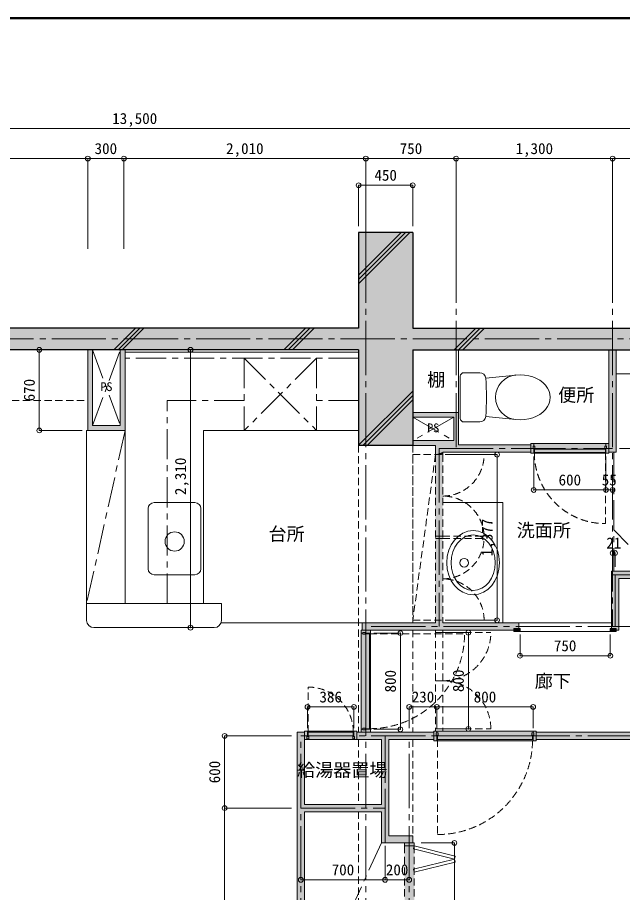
# Model space of a CAD drawing. Units: millimetres at full size, sheet at 1:50. Extents: x -9674 to 32603, y -6794 to 6791.
# Drawn here: x -1049 to 3977, y -483 to 6791 of the extents above; entities that cross this region are included whole.
import ezdxf
from ezdxf.enums import TextEntityAlignment as Align

# ---------------------------------------------------------------- set-up
doc = ezdxf.new("R2010")
doc.units = ezdxf.units.MM
doc.header["$LTSCALE"] = 50
doc.header["$PDMODE"] = 32
doc.header["$PDSIZE"] = 40
for name, pattern in [('CHAIN1', [8, 5, -1, 1, -1]), ('CHAIN2', [12, 9, -1, 1, -1]), ('DASHED1', [1.8, 1.2, -0.6])]:
    doc.linetypes.add(name, pattern=pattern)
for name, color, linetype, lineweight in [('0-0_図面枠', 7, 'Continuous', 9), ('1-0_芯', 7, 'CHAIN2', 9), ('1-1_躯体', 2, 'Continuous', 25), ('1-2_間仕切', 3, 'Continuous', 18), ('1-3_建具', 3, 'Continuous', 18), ('1-4_仕上げ', 4, 'Continuous', 9), ('1-5_設備', 7, 'Continuous', 9), ('1-7_その他', 7, 'DASHED1', 9), ('1-8_ハッチ', 4, 'Continuous', 9), ('1-A_文字', 7, 'Continuous', 9), ('1-B_寸法', 7, 'Continuous', 9), ('1-C_梁', 7, 'DASHED1', 9), ('1-D_記号', 7, 'CHAIN1', 9)]:
    doc.layers.add(name, color=color, linetype=linetype, lineweight=lineweight)
doc.layers.add('4-0', color=1, linetype='Continuous')
doc.layers.add('4-2', color=4, linetype='Continuous')
doc.styles.add('ＭＳ ゴシック', font='')
doc.styles.get('ＭＳ ゴシック').set_extended_font_data('MS Gothic')

msp = doc.modelspace()

# ---------------------------------------------------------------- linework, layer by layer
at = {"layer": '0-0_図面枠'}
for p, q in [((9697.16, 6789.66), (-9672.16, 6789.66)), ((9695.4, 6787.9), (-9670.4, 6787.9)), ((-9668.64, 6786.14), (9693.64, 6786.14)), ((9691.87, 6784.38), (-9666.87, 6784.38)), ((9690.11, 6782.61), (-9665.11, 6782.61)), ((9688.35, 6780.85), (-9663.35, 6780.85))]:
    msp.add_line(p, q, dxfattribs=at)
msp.add_lwpolyline([(9698.92, -6793.93), (9698.92, 6791.43), (-9673.92, 6791.43)], dxfattribs=at)
at = {"layer": '1-0_芯'}
for p, q in [((1845, 4868.53), (1845, -3981.47)), ((2595, 4868.53), (2595, 3208.53)), ((3895, 4868.53), (3895, 1728.53)), ((-8565, 4118.53), (8340, 4118.53)), ((2453.5, 3208.53), (3895, 3208.53)), ((2453.5, 3208.53), (2453.5, 1728.53)), ((8340, 2158.53), (3895, 2158.53)), ((3916, 2158.53), (3916, 1728.53)), ((8340, 1728.53), (1845, 1728.53)), ((8340, 818.53), (1305, 818.53)), ((1305, -3981.47), (1305, 818.53)), ((2005, -71.47), (2005, 818.53)), ((2205, -3981.47), (2205, 818.53)), ((1305, 218.53), (2005, 218.53))]:
    msp.add_line(p, q, dxfattribs=at)
at = {"layer": '1-1_躯体'}
for p, q in [((2235, 5003.53), (1785, 5003.53)), ((1785, 5003.53), (1785, 4208.53)), ((2235, 5003.53), (2235, 4208.53)), ((1785, 4208.53), (-2715, 4208.53)), ((2235, 4208.53), (6285, 4208.53)), ((1785, 4028.53), (-2715, 4028.53)), ((1785, 4028.53), (1785, 3233.53)), ((2235, 4028.53), (2235, 3233.53)), ((2235, 4028.53), (6285, 4028.53)), ((2235, 3233.53), (1785, 3233.53))]:
    msp.add_line(p, q, dxfattribs=at)
at = {"layer": '1-2_間仕切'}
for p, q in [((-465, 3358.53), (-465, 4028.53)), ((-425, 4028.53), (-425, 3398.53)), ((-195, 4028.53), (-195, 3398.53)), ((-155, 4028.53), (-155, 3358.53)), ((3865, 4028.53), (3865, 3238.53)), ((3925, 4028.53), (3925, 3178.53)), ((2235, 3508.53), (2615, 3508.53)), ((2235, 3468.53), (2575, 3468.53)), ((2575, 3468.53), (2575, 3273.53)), ((-155, 3358.53), (-465, 3358.53)), ((-195, 3398.53), (-425, 3398.53)), ((2235, 3273.53), (2575, 3273.53)), ((2235, 3233.53), (2423.5, 3233.53)), ((2423.5, 3233.53), (2423.5, 3157.03)), ((2483.5, 3178.53), (3215, 3178.53)), ((2483.5, 3178.53), (2483.5, 3157.03)), ((3865, 3178.53), (3925, 3178.53)), ((3886, 1758.53), (3886, 2188.53)), ((4865, 2188.53), (3886, 2188.53)), ((3946, 1698.53), (3946, 2128.53)), ((6660, 2128.53), (3946, 2128.53)), ((1815, 1758.53), (1815, 1698.53)), ((2423.5, 1758.53), (1815, 1758.53)), ((2423.5, 1780.03), (2423.5, 1758.53)), ((2483.5, 1780.03), (2483.5, 1758.53)), ((3116, 1758.53), (2483.5, 1758.53)), ((3116, 1758.53), (3116, 1711.03)), ((3886, 1758.53), (3886, 1711.03)), ((3076, 1698.53), (1815, 1698.53)), ((3946, 1698.53), (3926, 1698.53)), ((1275, -1521.47), (1275, 848.53)), ((1335, 848.53), (1275, 848.53)), ((2410, 848.53), (1771, 848.53)), ((4365, 848.53), (3260, 848.53)), ((1335, 248.53), (1335, 788.53)), ((1975, 788.53), (1771, 788.53)), ((1975, 248.53), (1975, 788.53)), ((2035, -11.47), (2035, 788.53)), ((2410, 788.53), (2035, 788.53)), ((4305, 788.53), (3260, 788.53)), ((1335, 248.53), (1975, 248.53)), ((1335, -1471.47), (1335, 188.53)), ((1335, 188.53), (1975, 188.53)), ((1975, -71.47), (1975, 188.53)), ((1975, -71.47), (2235, -71.47)), ((2035, -11.47), (2235, -11.47)), ((2235, -71.47), (2235, -11.47))]:
    msp.add_line(p, q, dxfattribs=at)
at = {"layer": '1-2_間仕切', "color": 7, "lineweight": 9}
msp.add_line((3840, 3168.53), (3240, 3168.53), dxfattribs=at)
at = {"layer": '1-2_間仕切'}
msp.add_lwpolyline([(2615, 3508.53), (2615, 3238.53), (3215, 3238.53)], dxfattribs=at)
at = {"layer": '1-3_建具'}
for p, q in [((3215, 3168.53), (3215, 3248.53)), ((3240, 3248.53), (3215, 3248.53)), ((3235, 3208.53), (3235, 3228.53)), ((3235, 3228.53), (3250, 3228.53)), ((3250, 3208.53), (3235, 3208.53)), ((3240, 3248.53), (3240, 3228.53)), ((3240, 3208.53), (3240, 3168.53)), ((3245, 3203.53), (3245, 3173.53)), ((3835, 3203.53), (3245, 3203.53)), ((3250, 3228.53), (3250, 3208.53)), ((3830, 3208.53), (3830, 3228.53)), ((3830, 3228.53), (3845, 3228.53)), ((3835, 3173.53), (3835, 3203.53)), ((3865, 3248.53), (3840, 3248.53)), ((3840, 3248.53), (3840, 3228.53)), ((3840, 3208.53), (3840, 3168.53)), ((3865, 3168.53), (3865, 3248.53)), ((3240, 3168.53), (3215, 3168.53)), ((3245, 3173.53), (3835, 3173.53)), ((3865, 3168.53), (3840, 3168.53)), ((1805, 1673.53), (1805, 1698.53)), ((1820, 1673.53), (1805, 1673.53)), ((1820, 1678.53), (1820, 1663.53)), ((1840, 1678.53), (1820, 1678.53)), ((1840, 1678.53), (1840, 1663.53)), ((1840, 1673.53), (1885, 1673.53)), ((1840, 1663.53), (1820, 1663.53)), ((1875, 1668.53), (1845, 1668.53)), ((1845, 1668.53), (1845, 878.53)), ((1875, 878.53), (1875, 1668.53)), ((1805, 848.53), (1805, 873.53)), ((1820, 873.53), (1805, 873.53)), ((1820, 883.53), (1820, 868.53)), ((1840, 883.53), (1820, 883.53)), ((1840, 868.53), (1840, 883.53)), ((1840, 873.53), (1885, 873.53)), ((1845, 878.53), (1875, 878.53)), ((1885, 848.53), (1885, 873.53)), ((1360, 858.53), (1335, 858.53)), ((1360, 858.53), (1335, 858.53)), ((1355, 813.53), (1355, 793.53)), ((1355, 813.53), (1370, 813.53)), ((1355, 813.53), (1355, 793.53)), ((1355, 813.53), (1370, 813.53)), ((1360, 813.53), (1360, 858.53)), ((1360, 813.53), (1360, 858.53)), ((1365, 848.53), (1365, 818.53)), ((1365, 848.53), (1365, 818.53)), ((1741, 848.53), (1365, 848.53)), ((1365, 818.53), (1741, 818.53)), ((1370, 813.53), (1370, 793.53)), ((1370, 813.53), (1370, 793.53)), ((1736, 813.53), (1736, 793.53)), ((1751, 813.53), (1736, 813.53)), ((1736, 813.53), (1736, 793.53)), ((1751, 813.53), (1736, 813.53)), ((1741, 848.53), (1741, 818.53)), ((1741, 848.53), (1741, 818.53)), ((1746, 813.53), (1746, 858.53)), ((1746, 858.53), (1771, 858.53)), ((1746, 813.53), (1746, 858.53)), ((1746, 858.53), (1771, 858.53)), ((1751, 813.53), (1751, 793.53)), ((1751, 813.53), (1751, 793.53)), ((1885, 848.53), (1805, 848.53)), ((1820, 868.53), (1840, 868.53)), ((2410, 778.53), (2410, 858.53)), ((2410, 858.53), (2435, 858.53)), ((2445, 843.53), (2430, 843.53)), ((2430, 843.53), (2430, 823.53)), ((2430, 823.53), (2445, 823.53)), ((2435, 843.53), (2435, 858.53)), ((2435, 823.53), (2435, 778.53)), ((2440, 818.53), (2440, 788.53)), ((3230, 818.53), (2440, 818.53)), ((2445, 823.53), (2445, 843.53)), ((3225, 823.53), (3225, 843.53)), ((3240, 843.53), (3225, 843.53)), ((3240, 823.53), (3225, 823.53)), ((3230, 788.53), (3230, 818.53)), ((3235, 858.53), (3260, 858.53)), ((3235, 843.53), (3235, 858.53)), ((3235, 823.53), (3235, 778.53)), ((3240, 823.53), (3240, 843.53)), ((1355, 793.53), (1370, 793.53)), ((1355, 793.53), (1370, 793.53)), ((1360, 788.53), (1360, 793.53)), ((1360, 788.53), (1360, 793.53)), ((1751, 793.53), (1736, 793.53)), ((1751, 793.53), (1736, 793.53)), ((1746, 788.53), (1746, 793.53)), ((1746, 788.53), (1746, 793.53)), ((2410, 778.53), (2435, 778.53)), ((2440, 788.53), (3230, 788.53))]:
    msp.add_line(p, q, dxfattribs=at)
at = {"layer": '1-3_建具', "color": 7, "lineweight": 9}
for p, q in [((3240, 3248.53), (3840, 3248.53)), ((3886, 1758.53), (3116, 1758.53)), ((1805, 1673.53), (1805, 873.53)), ((1885, 873.53), (1885, 1673.53)), ((3126, 1686.03), (3876, 1686.03)), ((1360, 858.53), (1746, 858.53)), ((3235, 858.53), (2435, 858.53)), ((1746, 788.53), (1360, 788.53)), ((2435, 778.53), (3235, 778.53)), ((2247.5, -71.47), (2167.5, -71.47)), ((2167.5, -96.47), (2167.5, -71.47)), ((2247.5, -96.47), (2247.5, -71.47)), ((2247.5, -96.47), (2167.5, -96.47)), ((2241.44, -120.73), (2247.5, -96.47)), ((2241.44, -120.73), (2580.99, -205.61)), ((2587.05, -181.36), (2247.5, -96.47)), ((2241.44, -290.5), (2580.99, -205.61)), ((2580.99, -205.61), (2587.05, -181.36)), ((2580.99, -205.61), (2587.05, -229.87)), ((2241.44, -290.5), (2247.5, -314.76)), ((2587.05, -229.87), (2247.5, -314.76))]:
    msp.add_line(p, q, dxfattribs=at)
at = {"layer": '1-3_建具', "color": 7, "linetype": 'DASHED1', "lineweight": 9}
for p, q in [((2235, 3157.03), (2827.75, 3157.03)), ((2235, 3157.03), (2235, 1780.03)), ((2423.5, 3157.03), (2235, 1780.03)), ((2423.5, 3157.03), (2423.5, 1780.03)), ((2483.5, 3157.03), (2483.5, 1780.03)), ((3835, 3173.53), (3835, 2583.53)), ((2483.5, 2478.53), (2423.5, 2478.53)), ((2483.5, 2478.53), (2827.6, 2478.53)), ((2483.5, 2458.53), (2423.5, 2458.53)), ((2483.5, 2458.53), (2827.6, 2458.53)), ((2235, 1780.03), (2827.75, 1780.03)), ((2423.5, 1696.95), (2423.5, 858.53)), ((2483.5, 1676.95), (2423.5, 1676.95)), ((2483.5, 1696.95), (2483.5, 858.53)), ((2483.5, 1676.95), (2883.5, 1676.95)), ((1875, 1668.53), (2665, 1668.53)), ((2483.5, 1276.95), (2423.5, 1276.95)), ((1365, 848.53), (1365, 1224.53)), ((2423.5, 876.95), (2483.5, 876.95)), ((2483.5, 876.95), (2883.5, 876.95)), ((2440, 788.53), (2440, -1.47)), ((2167.5, -96.47), (2167.5, -1446.47)), ((2247.5, -96.47), (2247.5, -1446.47))]:
    msp.add_line(p, q, dxfattribs=at)
at = {"layer": '1-3_建具'}
for points in [[(3845, 3228.53), (3845, 3208.53), (3830, 3208.53)], [(1885, 1673.53), (1885, 1698.53), (1805, 1698.53)], [(3076, 1711.03), (3076, 1686.03), (3126, 1686.03)], [(3076, 1711.03), (3126, 1711.03), (3126, 1686.03)], [(3926, 1711.03), (3876, 1711.03), (3876, 1686.03)], [(3926, 1711.03), (3926, 1686.03), (3876, 1686.03)], [(1360, 788.53), (1335, 788.53), (1335, 858.53)], [(1360, 788.53), (1335, 788.53), (1335, 858.53)], [(1746, 788.53), (1771, 788.53), (1771, 858.53)], [(1746, 788.53), (1771, 788.53), (1771, 858.53)], [(3235, 778.53), (3260, 778.53), (3260, 858.53)]]:
    msp.add_lwpolyline(points, dxfattribs=at)
at = {"layer": '1-3_建具', "color": 7, "linetype": 'DASHED1', "lineweight": 9}
for centre, radius, start, end in [((2483.5, 3157.03), 344.25, 270, 0), ((3835, 3173.53), 590, 180, 270), ((2483.5, 2468.53), 344.25, 1.6646, 90), ((2483.5, 2468.53), 344.25, 270, 358.3354), ((2483.5, 1780.03), 344.25, 0, 90), ((2483.5, 1676.95), 400, 270, 0), ((1875, 1668.53), 790, 270, 360), ((2483.5, 876.95), 400, 0, 90), ((1365, 848.53), 376, 360, 90), ((2440, 788.53), 790, 270, 360)]:
    msp.add_arc(centre, radius, start, end, dxfattribs=at)
at = {"layer": '1-4_仕上げ'}
msp.add_line((2615, 3508.53), (2615, 4028.53), dxfattribs=at)
at = {"layer": '1-5_設備'}
for p, q in [((1785, 4008.53), (-155, 4008.53)), ((2630, 3808.53), (2630, 3458.53)), ((2660, 3838.53), (2791.25, 3838.53)), ((2841.09, 3792.52), (3092.15, 3819.18)), ((4865, 3828.53), (3925, 3828.53)), ((2660, 3428.53), (2791.25, 3428.53)), ((2841.09, 3474.53), (3092.15, 3447.88)), ((-475, 1778.53), (-475, 3358.53)), ((-475, 3358.53), (-465, 3358.53)), ((-155, 1918.53), (-155, 3358.53)), ((1785, 3358.53), (495, 3358.53)), ((495, 1918.53), (495, 3358.53)), ((35, 2208.53), (35, 2708.53)), ((85, 2758.53), (425, 2758.53)), ((475, 2708.53), (475, 2208.53)), ((85, 2158.53), (425, 2158.53)), ((645, 1918.53), (-475, 1918.53)), ((645, 1778.53), (645, 1918.53)), ((641.57, 1758.53), (1815, 1758.53)), ((585, 1718.53), (-415, 1718.53))]:
    msp.add_line(p, q, dxfattribs=at)
at = {"layer": '1-5_設備', "linetype": 'CHAIN1'}
for p, q in [((1785, 3958.53), (-155, 3958.53)), ((835, 3958.53), (835, 3358.53)), ((835, 3958.53), (1435, 3358.53)), ((1435, 3958.53), (835, 3358.53)), ((1435, 3958.53), (1435, 3358.53)), ((835, 3608.53), (195, 3608.53)), ((195, 1918.53), (195, 3608.53)), ((1785, 3608.53), (1435, 3608.53)), ((-155, 3358.53), (-475, 1918.53))]:
    msp.add_line(p, q, dxfattribs=at)
at = {"layer": '1-5_設備'}
msp.add_lwpolyline([(2483.5, 2758.53), (2983.5, 2758.53), (2983.5, 1758.53)], dxfattribs=at)
for centre, radius in [((256.63, 2435.15), 80), ((2661.74, 2258.53), 36)]:
    msp.add_circle(centre, radius, dxfattribs=at)
for centre, radius, start, end in [((2660, 3808.53), 30, 90, 180), ((2791.25, 3788.53), 50, 4.58409, 90), ((858.06, 3633.53), 1989.39, 355.41592, 4.58409), ((3109.27, 3633.53), 186.44, 95.26901, 264.731), ((2660, 3458.53), 30, 180, 270), ((2791.25, 3478.53), 50, 270, 355.41592), ((85, 2708.53), 50, 90, 180), ((425, 2708.53), 50, 0, 90), ((85, 2208.53), 50, 180, 270), ((425, 2208.53), 50, 270, 0), ((-415, 1778.53), 60, 180, 270), ((585, 1778.53), 60, 270, 0)]:
    msp.add_arc(centre, radius, start, end, dxfattribs=at)
msp.add_ellipse((3127.19, 3633.53), major_axis=(250, 0), ratio=0.75, start_param=4.5717765, end_param=7.9945944, dxfattribs=at)
for major_axis, ratio in [((0, -267), 0.8202), ((0, -231), 0.7922)]:
    msp.add_ellipse((2736.14, 2258.53), major_axis=major_axis, ratio=ratio, dxfattribs=at)
at = {"layer": '1-7_その他', "color": 4, "linetype": 'CHAIN1'}
for p, q in [((-425, 3398.53), (-195, 4028.53)), ((-425, 4028.53), (-195, 3398.53)), ((2575, 3468.53), (2235, 3273.53)), ((2235, 3468.53), (2575, 3273.53)), ((1975, -71.47), (1335, -1471.47))]:
    msp.add_line(p, q, dxfattribs=at)
at = {"layer": '1-8_ハッチ'}
for p, q in [((1785, 4578.07), (2210.45, 5003.53)), ((1785, 4613.43), (2175.1, 5003.53)), ((1785, 4648.78), (2139.74, 5003.53)), ((-249.47, 4028.53), (-69.47, 4208.53)), ((-214.11, 4028.53), (-34.11, 4208.53)), ((-178.76, 4028.53), (1.24, 4208.53)), ((1164.74, 4028.53), (1344.74, 4208.53)), ((1200.1, 4028.53), (1380.1, 4208.53)), ((1235.45, 4028.53), (1415.45, 4208.53)), ((2578.96, 4028.53), (2758.96, 4208.53)), ((2614.31, 4028.53), (2794.31, 4208.53)), ((2649.67, 4028.53), (2829.67, 4208.53)), ((1785, 3234.57), (2235, 3684.57)), ((1819.31, 3233.53), (2235, 3649.21)), ((1854.67, 3233.53), (2235, 3613.86))]:
    msp.add_line(p, q, dxfattribs=at)
at = {"layer": '1-A_文字'}
msp.add_line((4025.43, 2410.66), (3905.5, 2530.6), dxfattribs=at)
at = {"layer": '1-B_寸法'}
for p, q in [((-6825, 5868.53), (6675, 5868.53)), ((-2745, 5618.53), (-465, 5618.53)), ((-465, 5618.53), (-465, 4868.53)), ((-465, 5618.53), (-165, 5618.53)), ((-165, 5618.53), (-165, 4868.53)), ((-165, 5618.53), (1845, 5618.53)), ((1845, 5618.53), (1845, 4868.53)), ((1845, 5618.53), (2595, 5618.53)), ((2595, 5618.53), (2595, 4868.53)), ((2595, 5618.53), (3895, 5618.53)), ((3895, 5618.53), (3895, 4868.53)), ((3895, 5618.53), (4895, 5618.53)), ((1785, 5396.93), (1785, 5056.74)), ((1785, 5396.93), (2235, 5396.93)), ((2235, 5396.93), (2235, 5056.74)), ((-868.41, 3358.53), (-868.41, 4028.53)), ((388.07, 1718.53), (388.07, 4028.53)), ((-868.41, 3358.53), (-512.41, 3358.53)), ((2511.01, 3157.03), (2935.7, 3157.03)), ((2935.7, 3157.03), (2935.7, 1780.03)), ((3240, 3140.38), (3240, 2863.53)), ((3840, 3140.38), (3840, 2863.53)), ((3240, 2863.53), (3840, 2863.53)), ((3840, 2863.53), (3895, 2863.53)), ((3916, 2338.94), (3895, 2338.94)), ((3916, 2225.52), (3916, 2338.94)), ((2511.01, 1780.03), (2935.7, 1780.03)), ((1912.51, 1673.53), (2132.05, 1673.53)), ((2132.05, 1673.53), (2132.05, 873.53)), ((2696.63, 1676.95), (2511.18, 1676.95)), ((2696.63, 1676.95), (2696.63, 876.95)), ((3126, 1662.01), (3126, 1485.14)), ((3876, 1662.01), (3876, 1485.14)), ((3126, 1485.14), (3876, 1485.14)), ((1360, 882.54), (1360, 1059.41)), ((1360, 1059.41), (1746, 1059.41)), ((1746, 882.54), (1746, 1059.41)), ((2435, 882.54), (2435, 1059.41)), ((2435, 1059.41), (3235, 1059.41)), ((3235, 882.54), (3235, 1059.41)), ((1912.51, 873.53), (2132.05, 873.53)), ((2696.63, 876.95), (2511.18, 876.95)), ((671.59, 818.53), (671.59, 218.53)), ((671.59, 818.53), (1227.59, 818.53)), ((671.59, 218.53), (671.59, -1491.47)), ((671.59, 218.53), (1227.59, 218.53)), ((2005, -95.49), (2005, -377.89)), ((1305, -377.89), (2005, -377.89)), ((2005, -377.89), (2205, -377.89))]:
    msp.add_line(p, q, dxfattribs=at)
for points in [[(3951.61, 3208.53), (4228.46, 3208.53), (4228.46, 4118.53)], [(2205, 882.54), (2205, 1059.41), (2435, 1059.41)], [(2304.11, -71.47), (2580.96, -71.47), (2580.96, -1471.47)]]:
    msp.add_lwpolyline(points, dxfattribs=at)
at = {"layer": '1-B_寸法', "color": 3}
for p in [(-465, 5618.53), (-165, 5618.53), (1845, 5618.53), (2595, 5618.53), (3895, 5618.53), (1785, 5396.93), (2235, 5396.93), (-868.41, 4028.53), (388.07, 4028.53), (-868.41, 3358.53), (2935.7, 3157.03), (3240, 2863.53), (3840, 2863.53), (3895, 2863.53), (3895, 2338.94), (3916, 2338.94), (2935.7, 1780.03), (388.07, 1718.53), (2132.05, 1673.53), (2696.63, 1676.95), (3126, 1485.14), (3876, 1485.14), (1360, 1059.41), (1746, 1059.41), (2205, 1059.41), (2435, 1059.41), (3235, 1059.41), (2132.05, 873.53), (2696.63, 876.95), (671.59, 818.53), (671.59, 218.53), (2580.96, -71.47), (1305, -377.89), (2005, -377.89), (2205, -377.89)]:
    msp.add_point(p, dxfattribs=at)
at = {"layer": '1-C_梁'}
for p, q in [((-2715, 3608.53), (-465, 3608.53)), ((1785, 3233.53), (1785, 848.53)), ((2235, 3233.53), (2235, 1758.53)), ((2235, 1698.53), (2235, 848.53)), ((1785, 788.53), (1785, 248.53)), ((2235, 788.53), (2235, -11.47)), ((1785, 188.53), (1785, -1471.47))]:
    msp.add_line(p, q, dxfattribs=at)
at = {"layer": '1-D_記号'}
msp.add_line((3905.5, 3178.53), (3905.5, 2188.53), dxfattribs=at)
at = {"layer": '4-0'}
for points in [[(1785, 5003.53), (2235, 5003.53), (1785, 3233.53), (2235, 3233.53)], [(-2715, 4208.53), (-2715, 4028.53), (1785, 4208.53), (1785, 4028.53)], [(2235, 4208.53), (2235, 4028.53), (6285, 4208.53), (6285, 4028.53)]]:
    msp.add_solid(points, dxfattribs=at)
at = {"layer": '4-2'}
for points in [[(-425, 4028.53), (-465, 4028.53), (-465, 3358.53)], [(-465, 3358.53), (-425, 3398.53), (-425, 4028.53)], [(-155, 3358.53), (-155, 4028.53), (-195, 4028.53)], [(-155, 3358.53), (-195, 4028.53), (-195, 3398.53)], [(3865, 3178.53), (3925, 3178.53), (3865, 4028.53), (3925, 4028.53)], [(2615, 3508.53), (2235, 3508.53), (2235, 3468.53)], [(2615, 3508.53), (2235, 3468.53), (2575, 3468.53)], [(2615, 3508.53), (2575, 3468.53), (2575, 3273.53)], [(2615, 3238.53), (2615, 3508.53), (2575, 3273.53)], [(-465, 3358.53), (-155, 3358.53), (-425, 3398.53)], [(-155, 3358.53), (-195, 3398.53), (-425, 3398.53)], [(2235, 3273.53), (2235, 3233.53), (2423.5, 3233.53)], [(2615, 3238.53), (2575, 3273.53), (2235, 3273.53)], [(2615, 3238.53), (2235, 3273.53), (2423.5, 3233.53)], [(2615, 3238.53), (2423.5, 3233.53), (2423.5, 3157.03)], [(2615, 3238.53), (2423.5, 3157.03), (2483.5, 3178.53)], [(2483.5, 3178.53), (3215, 3178.53), (2615, 3238.53)], [(3215, 3178.53), (3215, 3238.53), (2615, 3238.53)], [(3215, 3248.53), (3215, 3168.53), (3865, 3248.53), (3865, 3168.53)], [(2423.5, 3157.03), (2483.5, 3157.03), (2483.5, 3178.53)], [(2423.5, 1758.53), (2483.5, 1758.53), (2423.5, 3157.03), (2483.5, 3157.03)], [(6250, 2138.53), (6250, 2188.53), (3886, 2188.53)], [(3886, 2188.53), (3886, 1711.03), (3926, 1711.03)], [(6660, 2128.53), (6250, 2138.53), (3886, 2188.53)], [(3886, 2188.53), (3926, 1711.03), (3946, 2128.53)], [(3886, 2188.53), (3946, 2128.53), (6660, 2128.53)], [(3926, 1698.53), (3946, 1698.53), (3946, 2128.53)], [(3926, 1711.03), (3926, 1698.53), (3946, 2128.53)], [(1815, 1758.53), (1815, 1698.53), (3076, 1698.53)], [(1815, 1758.53), (3076, 1698.53), (3076, 1711.03)], [(1815, 1758.53), (3076, 1711.03), (3116, 1711.03)], [(1815, 1758.53), (3116, 1711.03), (3116, 1758.53)], [(1805, 1698.53), (1885, 1698.53), (1805, 848.53), (1885, 848.53)], [(3076, 1711.03), (3126, 1711.03), (3076, 1686.03), (3126, 1686.03)], [(3876, 1711.03), (3876, 1686.03), (3926, 1711.03), (3926, 1686.03)], [(1275, -1521.47), (1335, -1471.47), (1335, 848.53)], [(1275, -1521.47), (1335, 848.53), (1275, 848.53)], [(1335, 858.53), (1335, 788.53), (1771, 858.53), (1771, 788.53)], [(1771, 848.53), (1771, 788.53), (2410, 848.53), (2410, 788.53)], [(2410, 858.53), (2410, 778.53), (3260, 858.53), (3260, 778.53)], [(3260, 848.53), (3260, 788.53), (4305, 788.53)], [(4365, 848.53), (3260, 848.53), (4305, 788.53)], [(1975, -71.47), (2035, -11.47), (2035, 788.53)], [(1975, -71.47), (2035, 788.53), (1975, 788.53)], [(1335, 248.53), (1335, 188.53), (1975, 188.53)], [(1975, 248.53), (1335, 248.53), (1975, 188.53)], [(1975, -71.47), (2235, -71.47), (2235, -11.47)], [(1975, -71.47), (2235, -11.47), (2035, -11.47)], [(2167.5, -71.47), (2247.5, -71.47), (2167.5, -1471.47), (2247.5, -1471.47)]]:
    msp.add_solid(points, dxfattribs=at)

# ---------------------------------------------------------------- texts
at = {"layer": '1-A_文字', "style": 'ＭＳ ゴシック'}
for s, height, p in [('棚', 110, (2354.46, 3692.09)), ('PS', 73.31, (-360, 3663.53)), ('便所', 110, (3443.1, 3564.81)), ('PS', 73.31, (2355, 3321.03)), ('台所', 110, (1036.8, 2409.73)), ('洗面所', 110, (3098.48, 2440.48)), ('廊下', 110, (3248.09, 1186.15)), ('給湯器置場', 110, (1273.9, 446.74))]:
    msp.add_text(s, height=height, dxfattribs=at).set_placement(p, align=Align.BOTTOM_LEFT)
at = {"layer": '1-B_寸法', "style": 'ＭＳ ゴシック'}
for s, p in [('13,500', (-262.5, 5878.53)), ('300', (-408.75, 5628.53)), ('2,010', (683.75, 5628.53)), ('750', (2126.25, 5628.53)), ('1,300', (3088.75, 5628.53)), ('450', (1916.25, 5406.93)), ('600', (3446.25, 2873.53)), ('55', (3805, 2873.53)), ('21', (3843, 2348.94)), ('750', (3407.25, 1495.14)), ('386', (1459.25, 1069.41)), ('230', (2226.25, 1069.41)), ('800', (2741.25, 1069.41)), ('700', (1561.25, -367.89)), ('200', (2011.25, -367.89))]:
    msp.add_text(s, height=91.64, dxfattribs=at).set_placement(p, align=Align.BOTTOM_LEFT)
for s, p in [('670', (-878.41, 3599.78)), ('2,310', (378.07, 2820.68)), ('1,377', (2925.7, 2312.28)), ('800', (2122.05, 1179.78)), ('800', (2686.63, 1183.2)), ('600', (661.59, 424.78))]:
    msp.add_text(s, height=91.64, rotation=90, dxfattribs=at).set_placement(p, align=Align.BOTTOM_LEFT)

doc.saveas('drawing.dxf')
